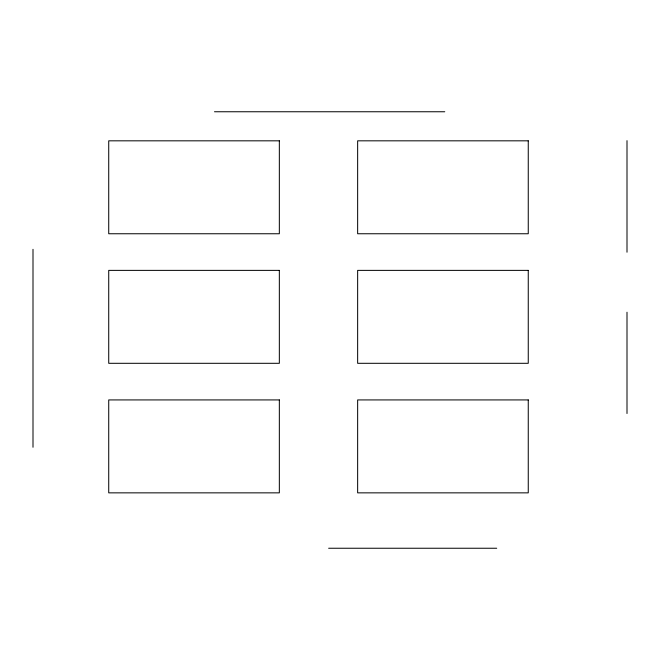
<?xml version="1.0" encoding="UTF-8"?>
<svg xmlns="http://www.w3.org/2000/svg" width="660" height="660" viewBox="0 0 660 660"><rect width="100%" height="100%" fill="white"/><g stroke="black" fill="none" stroke-linecap="round" stroke-linejoin="round"><path stroke-width="0.99" d="M214.492 111.755L444.757 111.755M328.639 548.245L496.716 548.245M627 140.654L627 252.211M627 312.229L627 413.515M33 249.323L33 447.257M279.337 140.827L108.727 140.827L108.727 233.755L279.337 233.755L279.337 140.827M528.256 140.827L357.646 140.827L357.646 233.755L528.256 233.755L528.256 140.827M279.337 270.377L108.727 270.377L108.727 363.305L279.337 363.305L279.337 270.377M528.256 270.377L357.646 270.377L357.646 363.305L528.256 363.305L528.256 270.377M279.337 399.927L108.727 399.927L108.727 492.855L279.337 492.855L279.337 399.927M528.256 399.927L357.646 399.927L357.646 492.855L528.256 492.855L528.256 399.927"/></g></svg>
